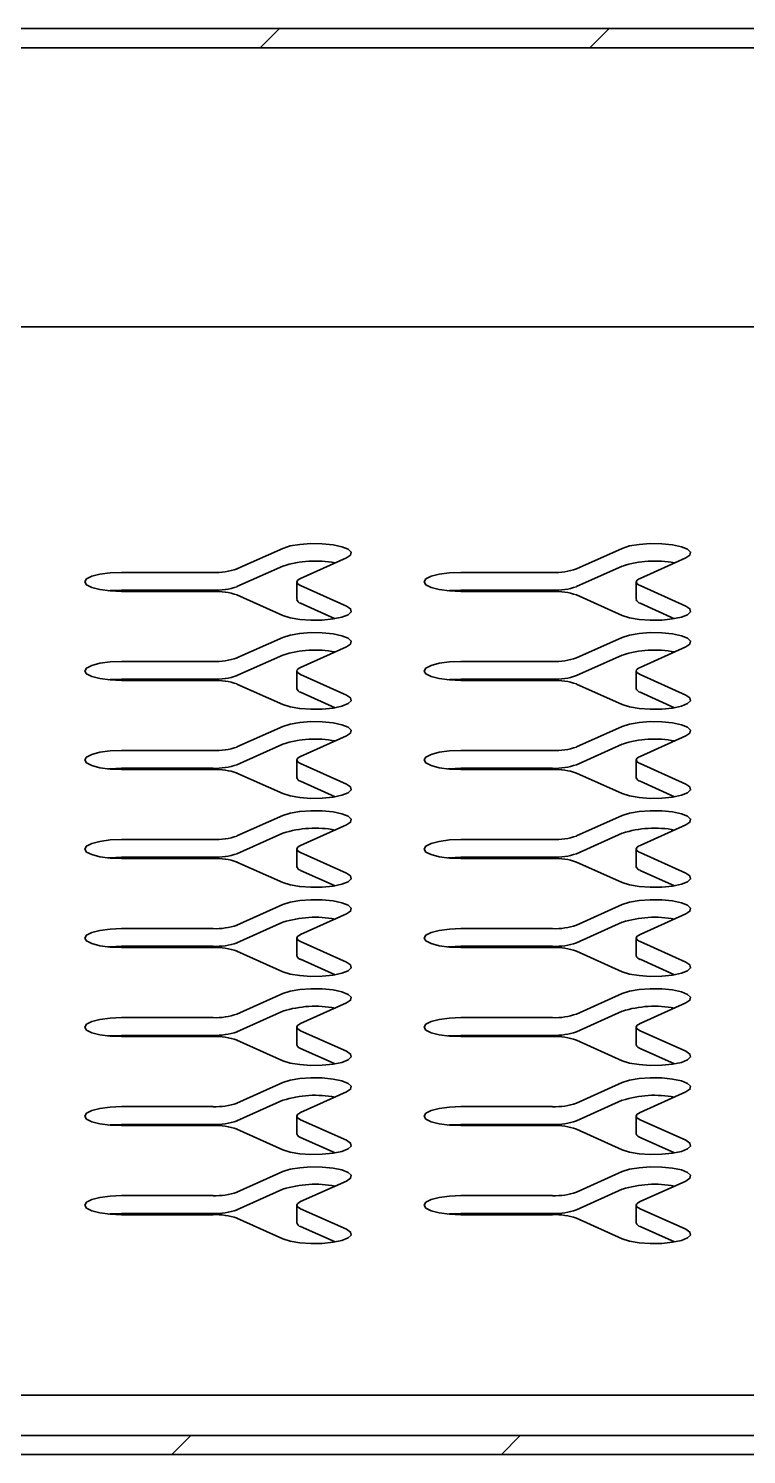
# Model space of a CAD drawing. Header units: millimetres. Extents: x 0 to 4752, y 0 to 3360.
# Drawn here: x 3010.5 to 3088.7, y 1149.1 to 1304.5 of the extents above; entities that cross this region are included whole.
import ezdxf

# ---------------------------------------------------------------- set-up
doc = ezdxf.new("R2010")
doc.units = ezdxf.units.MM
doc.header["$LTSCALE"] = 8

# ---------------------------------------------------------------- blocks, each defined once
blk = doc.blocks.new('剖面视图 C-C')
at = {"color": 7, "linetype": 'Continuous', "lineweight": 35}
for p, q in [((-695.08, 128.27), (154.92, 128.27)), ((-693.08, 126.15), (152.92, 126.15)), ((54.92, 95.76), (-595.08, 95.76)), ((54.92, 95.76), (-595.08, 95.76)), ((-524.53, 69.36), (-519.53, 71.6)), ((-487.53, 69.36), (-482.53, 71.6)), ((-517.6, 68.33), (-512.6, 70.57)), ((-480.6, 68.33), (-475.6, 70.57)), ((-527.12, 68.98), (-537.12, 68.98)), ((-519.53, 69.67), (-524.53, 67.43)), ((-490.12, 68.98), (-500.12, 68.98)), ((-482.53, 69.67), (-487.53, 67.43)), ((-537.12, 67.04), (-527.12, 67.04)), ((-527.12, 66.9), (-537.12, 66.9)), ((-518, 67.94), (-518, 66.01)), ((-517.6, 67.55), (-512.6, 65.31)), ((-500.12, 67.04), (-490.12, 67.04)), ((-490.12, 66.9), (-500.12, 66.9)), ((-481, 67.94), (-481, 66.01)), ((-480.6, 67.55), (-475.6, 65.31)), ((-524.53, 66.52), (-519.53, 64.28)), ((-513.83, 63.93), (-517.6, 65.62)), ((-487.53, 66.52), (-482.53, 64.28)), ((-476.83, 63.93), (-480.6, 65.62)), ((-524.53, 59.66), (-519.53, 61.9)), ((-517.6, 58.62), (-512.6, 60.86)), ((-487.53, 59.66), (-482.53, 61.9)), ((-480.6, 58.62), (-475.6, 60.86)), ((-527.12, 59.27), (-537.12, 59.27)), ((-519.53, 59.97), (-524.53, 57.73)), ((-490.12, 59.27), (-500.12, 59.27)), ((-482.53, 59.97), (-487.53, 57.73)), ((-518, 58.23), (-518, 56.3)), ((-517.6, 57.85), (-512.6, 55.6)), ((-481, 58.23), (-481, 56.3)), ((-480.6, 57.85), (-475.6, 55.6)), ((-537.12, 57.34), (-527.12, 57.34)), ((-527.12, 57.2), (-537.12, 57.2)), ((-524.53, 56.81), (-519.53, 54.57)), ((-500.12, 57.34), (-490.12, 57.34)), ((-490.12, 57.2), (-500.12, 57.2)), ((-487.53, 56.81), (-482.53, 54.57)), ((-513.83, 54.23), (-517.6, 55.91)), ((-476.83, 54.23), (-480.6, 55.91)), ((-524.53, 49.95), (-519.53, 52.19)), ((-487.53, 49.95), (-482.53, 52.19)), ((-519.53, 50.26), (-524.53, 48.02)), ((-517.6, 48.92), (-512.6, 51.16)), ((-482.53, 50.26), (-487.53, 48.02)), ((-480.6, 48.92), (-475.6, 51.16)), ((-527.12, 49.56), (-537.12, 49.56)), ((-518, 48.53), (-518, 46.6)), ((-490.12, 49.56), (-500.12, 49.56)), ((-481, 48.53), (-481, 46.6)), ((-537.12, 47.63), (-527.12, 47.63)), ((-527.12, 47.49), (-537.12, 47.49)), ((-524.53, 47.11), (-519.53, 44.86)), ((-517.6, 48.14), (-512.6, 45.9)), ((-500.12, 47.63), (-490.12, 47.63)), ((-490.12, 47.49), (-500.12, 47.49)), ((-487.53, 47.11), (-482.53, 44.86)), ((-480.6, 48.14), (-475.6, 45.9)), ((-513.83, 44.52), (-517.6, 46.21)), ((-476.83, 44.52), (-480.6, 46.21)), ((-524.53, 40.25), (-519.53, 42.49)), ((-487.53, 40.25), (-482.53, 42.49)), ((-519.53, 40.56), (-524.53, 38.31)), ((-517.6, 39.21), (-512.6, 41.45)), ((-482.53, 40.56), (-487.53, 38.31)), ((-480.6, 39.21), (-475.6, 41.45)), ((-527.12, 39.86), (-537.12, 39.86)), ((-490.12, 39.86), (-500.12, 39.86)), ((-537.12, 37.93), (-527.12, 37.93)), ((-527.12, 37.79), (-537.12, 37.79)), ((-524.53, 37.4), (-519.53, 35.16)), ((-518, 38.82), (-518, 36.89)), ((-517.6, 38.43), (-512.6, 36.19)), ((-500.12, 37.93), (-490.12, 37.93)), ((-490.12, 37.79), (-500.12, 37.79)), ((-487.53, 37.4), (-482.53, 35.16)), ((-481, 38.82), (-481, 36.89)), ((-480.6, 38.43), (-475.6, 36.19)), ((-513.83, 34.82), (-517.6, 36.5)), ((-476.83, 34.82), (-480.6, 36.5)), ((-524.53, 30.54), (-519.53, 32.78)), ((-487.53, 30.54), (-482.53, 32.78)), ((-517.6, 29.51), (-512.6, 31.75)), ((-480.6, 29.51), (-475.6, 31.75)), ((-527.12, 30.15), (-537.12, 30.15)), ((-519.53, 30.85), (-524.53, 28.61)), ((-490.12, 30.15), (-500.12, 30.15)), ((-482.53, 30.85), (-487.53, 28.61)), ((-537.12, 28.22), (-527.12, 28.22)), ((-527.12, 28.08), (-537.12, 28.08)), ((-518, 29.12), (-518, 27.19)), ((-517.6, 28.73), (-512.6, 26.49)), ((-500.12, 28.22), (-490.12, 28.22)), ((-490.12, 28.08), (-500.12, 28.08)), ((-481, 29.12), (-481, 27.19)), ((-480.6, 28.73), (-475.6, 26.49)), ((-524.53, 27.69), (-519.53, 25.45)), ((-513.83, 25.11), (-517.6, 26.8)), ((-487.53, 27.69), (-482.53, 25.45)), ((-476.83, 25.11), (-480.6, 26.8)), ((-524.53, 20.83), (-519.53, 23.08)), ((-517.6, 19.8), (-512.6, 22.04)), ((-487.53, 20.83), (-482.53, 23.08)), ((-480.6, 19.8), (-475.6, 22.04)), ((-527.12, 20.45), (-537.12, 20.45)), ((-519.53, 21.14), (-524.53, 18.9)), ((-490.12, 20.45), (-500.12, 20.45)), ((-482.53, 21.14), (-487.53, 18.9)), ((-518, 19.41), (-518, 17.48)), ((-517.6, 19.02), (-512.6, 16.78)), ((-481, 19.41), (-481, 17.48)), ((-480.6, 19.02), (-475.6, 16.78)), ((-537.12, 18.51), (-527.12, 18.51)), ((-527.12, 18.38), (-537.12, 18.38)), ((-524.53, 17.99), (-519.53, 15.75)), ((-500.12, 18.51), (-490.12, 18.51)), ((-490.12, 18.38), (-500.12, 18.38)), ((-487.53, 17.99), (-482.53, 15.75)), ((-513.83, 15.4), (-517.6, 17.09)), ((-476.83, 15.4), (-480.6, 17.09)), ((-524.53, 11.13), (-519.53, 13.37)), ((-487.53, 11.13), (-482.53, 13.37)), ((-519.53, 11.44), (-524.53, 9.2)), ((-517.6, 10.09), (-512.6, 12.34)), ((-482.53, 11.44), (-487.53, 9.2)), ((-480.6, 10.09), (-475.6, 12.34)), ((-527.12, 10.74), (-537.12, 10.74)), ((-518, 9.71), (-518, 7.77)), ((-490.12, 10.74), (-500.12, 10.74)), ((-481, 9.71), (-481, 7.77)), ((-537.12, 8.81), (-527.12, 8.81)), ((-527.12, 8.67), (-537.12, 8.67)), ((-524.53, 8.28), (-519.53, 6.04)), ((-517.6, 9.32), (-512.6, 7.08)), ((-500.12, 8.81), (-490.12, 8.81)), ((-490.12, 8.67), (-500.12, 8.67)), ((-487.53, 8.28), (-482.53, 6.04)), ((-480.6, 9.32), (-475.6, 7.08)), ((-513.83, 5.7), (-517.6, 7.39)), ((-476.83, 5.7), (-480.6, 7.39)), ((-524.53, 1.42), (-519.53, 3.66)), ((-487.53, 1.42), (-482.53, 3.66)), ((-519.53, 1.73), (-524.53, -0.51)), ((-517.6, 0.39), (-512.6, 2.63)), ((-482.53, 1.73), (-487.53, -0.51)), ((-480.6, 0.39), (-475.6, 2.63)), ((-527.12, 1.04), (-537.12, 1.04)), ((-490.12, 1.04), (-500.12, 1.04)), ((-537.12, -0.9), (-527.12, -0.9)), ((-527.12, -1.04), (-537.12, -1.04)), ((-524.53, -1.42), (-519.53, -3.66)), ((-518, 0), (-518, -1.93)), ((-517.6, -0.39), (-512.6, -2.63)), ((-500.12, -0.9), (-490.12, -0.9)), ((-490.12, -1.04), (-500.12, -1.04)), ((-487.53, -1.42), (-482.53, -3.66)), ((-481, 0), (-481, -1.93)), ((-480.6, -0.39), (-475.6, -2.63)), ((-513.83, -4.01), (-517.6, -2.32)), ((-476.83, -4.01), (-480.6, -2.32)), ((-595.08, -20.71), (54.92, -20.71)), ((-595.08, -20.71), (54.92, -20.71)), ((152.92, -25.1), (-693.08, -25.1)), ((154.92, -27.17), (-695.08, -27.17))]:
    blk.add_line(p, q, dxfattribs=at)
at = {"color": 7, "linetype": 'Continuous', "lineweight": 35, "flags": 128}
for points in [[(-512.6, 70.57), (-512.15, 70.87), (-512.08, 71.2), (-512.41, 71.51), (-513.09, 71.78), (-514.06, 71.98), (-515.23, 72.1), (-516.48, 72.12), (-517.69, 72.03), (-518.74, 71.86), (-519.53, 71.6)], [(-475.6, 70.57), (-475.15, 70.87), (-475.08, 71.2), (-475.41, 71.51), (-476.09, 71.78), (-477.06, 71.98), (-478.23, 72.1), (-479.48, 72.12), (-480.69, 72.03), (-481.74, 71.86), (-482.53, 71.6)], [(-537.12, 68.98), (-538.36, 68.92), (-539.48, 68.78), (-540.36, 68.55), (-540.93, 68.26), (-541.12, 67.94), (-540.93, 67.62), (-540.36, 67.33), (-539.48, 67.1), (-538.36, 66.96), (-537.12, 66.9)], [(-500.12, 68.98), (-501.36, 68.92), (-502.48, 68.78), (-503.36, 68.55), (-503.93, 68.26), (-504.12, 67.94), (-503.93, 67.62), (-503.36, 67.33), (-502.48, 67.1), (-501.36, 66.96), (-500.12, 66.9)], [(-538.56, 66.97), (-538.36, 66.99), (-537.12, 67.04)], [(-517.6, 68.33), (-517.77, 68.24), (-517.9, 68.14), (-517.97, 68.04), (-518, 67.94), (-517.97, 67.84), (-517.9, 67.74), (-517.77, 67.64), (-517.6, 67.55)], [(-501.56, 66.97), (-501.36, 66.99), (-500.12, 67.04)], [(-480.6, 68.33), (-480.77, 68.24), (-480.9, 68.14), (-480.97, 68.04), (-481, 67.94), (-480.97, 67.84), (-480.9, 67.74), (-480.77, 67.64), (-480.6, 67.55)], [(-519.53, 64.28), (-518.74, 64.02), (-517.69, 63.85), (-516.48, 63.76), (-515.23, 63.78), (-514.06, 63.9), (-513.09, 64.1), (-512.41, 64.37), (-512.08, 64.68), (-512.15, 65.01), (-512.6, 65.31)], [(-482.53, 64.28), (-481.74, 64.02), (-480.69, 63.85), (-479.48, 63.76), (-478.23, 63.78), (-477.06, 63.9), (-476.09, 64.1), (-475.41, 64.37), (-475.08, 64.68), (-475.15, 65.01), (-475.6, 65.31)], [(-512.6, 60.86), (-512.15, 61.17), (-512.08, 61.49), (-512.41, 61.8), (-513.09, 62.07), (-514.06, 62.28), (-515.23, 62.39), (-516.48, 62.41), (-517.69, 62.33), (-518.74, 62.15), (-519.53, 61.9)], [(-475.6, 60.86), (-475.15, 61.17), (-475.08, 61.49), (-475.41, 61.8), (-476.09, 62.07), (-477.06, 62.28), (-478.23, 62.39), (-479.48, 62.41), (-480.69, 62.33), (-481.74, 62.15), (-482.53, 61.9)], [(-537.12, 59.27), (-538.36, 59.22), (-539.48, 59.07), (-540.36, 58.84), (-540.93, 58.55), (-541.12, 58.23), (-540.93, 57.91), (-540.36, 57.63), (-539.48, 57.4), (-538.36, 57.25), (-537.12, 57.2)], [(-500.12, 59.27), (-501.36, 59.22), (-502.48, 59.07), (-503.36, 58.84), (-503.93, 58.55), (-504.12, 58.23), (-503.93, 57.91), (-503.36, 57.63), (-502.48, 57.4), (-501.36, 57.25), (-500.12, 57.2)], [(-517.6, 58.62), (-517.77, 58.53), (-517.9, 58.44), (-517.97, 58.34), (-518, 58.23), (-517.97, 58.13), (-517.9, 58.03), (-517.77, 57.94), (-517.6, 57.85)], [(-480.6, 58.62), (-480.77, 58.53), (-480.9, 58.44), (-480.97, 58.34), (-481, 58.23), (-480.97, 58.13), (-480.9, 58.03), (-480.77, 57.94), (-480.6, 57.85)], [(-538.56, 57.27), (-538.36, 57.29), (-537.12, 57.34)], [(-501.56, 57.27), (-501.36, 57.29), (-500.12, 57.34)], [(-519.53, 54.57), (-518.74, 54.32), (-517.69, 54.14), (-516.48, 54.06), (-515.23, 54.07), (-514.06, 54.19), (-513.09, 54.39), (-512.41, 54.67), (-512.08, 54.98), (-512.15, 55.3), (-512.6, 55.6)], [(-482.53, 54.57), (-481.74, 54.32), (-480.69, 54.14), (-479.48, 54.06), (-478.23, 54.07), (-477.06, 54.19), (-476.09, 54.39), (-475.41, 54.67), (-475.08, 54.98), (-475.15, 55.3), (-475.6, 55.6)], [(-512.6, 51.16), (-512.15, 51.46), (-512.08, 51.78), (-512.41, 52.1), (-513.09, 52.37), (-514.06, 52.57), (-515.23, 52.69), (-516.48, 52.71), (-517.69, 52.62), (-518.74, 52.45), (-519.53, 52.19)], [(-475.6, 51.16), (-475.15, 51.46), (-475.08, 51.78), (-475.41, 52.1), (-476.09, 52.37), (-477.06, 52.57), (-478.23, 52.69), (-479.48, 52.71), (-480.69, 52.62), (-481.74, 52.45), (-482.53, 52.19)], [(-537.12, 49.56), (-538.36, 49.51), (-539.48, 49.37), (-540.36, 49.14), (-540.93, 48.85), (-541.12, 48.53), (-540.93, 48.21), (-540.36, 47.92), (-539.48, 47.69), (-538.36, 47.54), (-537.12, 47.49)], [(-517.6, 48.92), (-517.77, 48.83), (-517.9, 48.73), (-517.97, 48.63), (-518, 48.53), (-517.97, 48.43), (-517.9, 48.33), (-517.77, 48.23), (-517.6, 48.14)], [(-500.12, 49.56), (-501.36, 49.51), (-502.48, 49.37), (-503.36, 49.14), (-503.93, 48.85), (-504.12, 48.53), (-503.93, 48.21), (-503.36, 47.92), (-502.48, 47.69), (-501.36, 47.54), (-500.12, 47.49)], [(-480.6, 48.92), (-480.77, 48.83), (-480.9, 48.73), (-480.97, 48.63), (-481, 48.53), (-480.97, 48.43), (-480.9, 48.33), (-480.77, 48.23), (-480.6, 48.14)], [(-538.56, 47.56), (-538.36, 47.58), (-537.12, 47.63)], [(-501.56, 47.56), (-501.36, 47.58), (-500.12, 47.63)], [(-519.53, 44.86), (-518.74, 44.61), (-517.69, 44.44), (-516.48, 44.35), (-515.23, 44.37), (-514.06, 44.48), (-513.09, 44.69), (-512.41, 44.96), (-512.08, 45.27), (-512.15, 45.6), (-512.6, 45.9)], [(-482.53, 44.86), (-481.74, 44.61), (-480.69, 44.44), (-479.48, 44.35), (-478.23, 44.37), (-477.06, 44.48), (-476.09, 44.69), (-475.41, 44.96), (-475.08, 45.27), (-475.15, 45.6), (-475.6, 45.9)], [(-512.6, 41.45), (-512.15, 41.75), (-512.08, 42.08), (-512.41, 42.39), (-513.09, 42.66), (-514.06, 42.87), (-515.23, 42.98), (-516.48, 43), (-517.69, 42.92), (-518.74, 42.74), (-519.53, 42.49)], [(-475.6, 41.45), (-475.15, 41.75), (-475.08, 42.08), (-475.41, 42.39), (-476.09, 42.66), (-477.06, 42.87), (-478.23, 42.98), (-479.48, 43), (-480.69, 42.92), (-481.74, 42.74), (-482.53, 42.49)], [(-537.12, 39.86), (-538.36, 39.81), (-539.48, 39.66), (-540.36, 39.43), (-540.93, 39.14), (-541.12, 38.82), (-540.93, 38.5), (-540.36, 38.21), (-539.48, 37.99), (-538.36, 37.84), (-537.12, 37.79)], [(-517.6, 39.21), (-517.77, 39.12), (-517.9, 39.02), (-517.97, 38.92), (-518, 38.82), (-517.97, 38.72), (-517.9, 38.62), (-517.77, 38.53), (-517.6, 38.43)], [(-500.12, 39.86), (-501.36, 39.81), (-502.48, 39.66), (-503.36, 39.43), (-503.93, 39.14), (-504.12, 38.82), (-503.93, 38.5), (-503.36, 38.21), (-502.48, 37.99), (-501.36, 37.84), (-500.12, 37.79)], [(-480.6, 39.21), (-480.77, 39.12), (-480.9, 39.02), (-480.97, 38.92), (-481, 38.82), (-480.97, 38.72), (-480.9, 38.62), (-480.77, 38.53), (-480.6, 38.43)], [(-538.56, 37.86), (-538.36, 37.88), (-537.12, 37.93)], [(-501.56, 37.86), (-501.36, 37.88), (-500.12, 37.93)], [(-519.53, 35.16), (-518.74, 34.91), (-517.69, 34.73), (-516.48, 34.65), (-515.23, 34.66), (-514.06, 34.78), (-513.09, 34.98), (-512.41, 35.25), (-512.08, 35.57), (-512.15, 35.89), (-512.6, 36.19)], [(-482.53, 35.16), (-481.74, 34.91), (-480.69, 34.73), (-479.48, 34.65), (-478.23, 34.66), (-477.06, 34.78), (-476.09, 34.98), (-475.41, 35.25), (-475.08, 35.57), (-475.15, 35.89), (-475.6, 36.19)], [(-512.6, 31.75), (-512.15, 32.05), (-512.08, 32.37), (-512.41, 32.69), (-513.09, 32.96), (-514.06, 33.16), (-515.23, 33.28), (-516.48, 33.29), (-517.69, 33.21), (-518.74, 33.03), (-519.53, 32.78)], [(-475.6, 31.75), (-475.15, 32.05), (-475.08, 32.37), (-475.41, 32.69), (-476.09, 32.96), (-477.06, 33.16), (-478.23, 33.28), (-479.48, 33.29), (-480.69, 33.21), (-481.74, 33.03), (-482.53, 32.78)], [(-537.12, 30.15), (-538.36, 30.1), (-539.48, 29.95), (-540.36, 29.73), (-540.93, 29.44), (-541.12, 29.12), (-540.93, 28.8), (-540.36, 28.51), (-539.48, 28.28), (-538.36, 28.13), (-537.12, 28.08)], [(-500.12, 30.15), (-501.36, 30.1), (-502.48, 29.95), (-503.36, 29.73), (-503.93, 29.44), (-504.12, 29.12), (-503.93, 28.8), (-503.36, 28.51), (-502.48, 28.28), (-501.36, 28.13), (-500.12, 28.08)], [(-538.56, 28.15), (-538.36, 28.17), (-537.12, 28.22)], [(-517.6, 29.51), (-517.77, 29.41), (-517.9, 29.32), (-517.97, 29.22), (-518, 29.12), (-517.97, 29.02), (-517.9, 28.92), (-517.77, 28.82), (-517.6, 28.73)], [(-501.56, 28.15), (-501.36, 28.17), (-500.12, 28.22)], [(-480.6, 29.51), (-480.77, 29.41), (-480.9, 29.32), (-480.97, 29.22), (-481, 29.12), (-480.97, 29.02), (-480.9, 28.92), (-480.77, 28.82), (-480.6, 28.73)], [(-519.53, 25.45), (-518.74, 25.2), (-517.69, 25.02), (-516.48, 24.94), (-515.23, 24.96), (-514.06, 25.07), (-513.09, 25.28), (-512.41, 25.55), (-512.08, 25.86), (-512.15, 26.19), (-512.6, 26.49)], [(-482.53, 25.45), (-481.74, 25.2), (-480.69, 25.02), (-479.48, 24.94), (-478.23, 24.96), (-477.06, 25.07), (-476.09, 25.28), (-475.41, 25.55), (-475.08, 25.86), (-475.15, 26.19), (-475.6, 26.49)], [(-512.6, 22.04), (-512.15, 22.34), (-512.08, 22.67), (-512.41, 22.98), (-513.09, 23.25), (-514.06, 23.46), (-515.23, 23.57), (-516.48, 23.59), (-517.69, 23.5), (-518.74, 23.33), (-519.53, 23.08)], [(-475.6, 22.04), (-475.15, 22.34), (-475.08, 22.67), (-475.41, 22.98), (-476.09, 23.25), (-477.06, 23.46), (-478.23, 23.57), (-479.48, 23.59), (-480.69, 23.5), (-481.74, 23.33), (-482.53, 23.08)], [(-537.12, 20.45), (-538.36, 20.4), (-539.48, 20.25), (-540.36, 20.02), (-540.93, 19.73), (-541.12, 19.41), (-540.93, 19.09), (-540.36, 18.8), (-539.48, 18.57), (-538.36, 18.43), (-537.12, 18.38)], [(-500.12, 20.45), (-501.36, 20.4), (-502.48, 20.25), (-503.36, 20.02), (-503.93, 19.73), (-504.12, 19.41), (-503.93, 19.09), (-503.36, 18.8), (-502.48, 18.57), (-501.36, 18.43), (-500.12, 18.38)], [(-517.6, 19.8), (-517.77, 19.71), (-517.9, 19.61), (-517.97, 19.51), (-518, 19.41), (-517.97, 19.31), (-517.9, 19.21), (-517.77, 19.11), (-517.6, 19.02)], [(-480.6, 19.8), (-480.77, 19.71), (-480.9, 19.61), (-480.97, 19.51), (-481, 19.41), (-480.97, 19.31), (-480.9, 19.21), (-480.77, 19.11), (-480.6, 19.02)], [(-538.56, 18.45), (-538.36, 18.46), (-537.12, 18.51)], [(-501.56, 18.45), (-501.36, 18.46), (-500.12, 18.51)], [(-519.53, 15.75), (-518.74, 15.49), (-517.69, 15.32), (-516.48, 15.23), (-515.23, 15.25), (-514.06, 15.37), (-513.09, 15.57), (-512.41, 15.84), (-512.08, 16.16), (-512.15, 16.48), (-512.6, 16.78)], [(-482.53, 15.75), (-481.74, 15.49), (-480.69, 15.32), (-479.48, 15.23), (-478.23, 15.25), (-477.06, 15.37), (-476.09, 15.57), (-475.41, 15.84), (-475.08, 16.16), (-475.15, 16.48), (-475.6, 16.78)], [(-512.6, 12.34), (-512.15, 12.64), (-512.08, 12.96), (-512.41, 13.27), (-513.09, 13.55), (-514.06, 13.75), (-515.23, 13.87), (-516.48, 13.88), (-517.69, 13.8), (-518.74, 13.62), (-519.53, 13.37)], [(-475.6, 12.34), (-475.15, 12.64), (-475.08, 12.96), (-475.41, 13.27), (-476.09, 13.55), (-477.06, 13.75), (-478.23, 13.87), (-479.48, 13.88), (-480.69, 13.8), (-481.74, 13.62), (-482.53, 13.37)], [(-537.12, 10.74), (-538.36, 10.69), (-539.48, 10.54), (-540.36, 10.31), (-540.93, 10.03), (-541.12, 9.71), (-540.93, 9.39), (-540.36, 9.1), (-539.48, 8.87), (-538.36, 8.72), (-537.12, 8.67)], [(-517.6, 10.09), (-517.77, 10), (-517.9, 9.91), (-517.97, 9.81), (-518, 9.71), (-517.97, 9.6), (-517.9, 9.5), (-517.77, 9.41), (-517.6, 9.32)], [(-500.12, 10.74), (-501.36, 10.69), (-502.48, 10.54), (-503.36, 10.31), (-503.93, 10.03), (-504.12, 9.71), (-503.93, 9.39), (-503.36, 9.1), (-502.48, 8.87), (-501.36, 8.72), (-500.12, 8.67)], [(-480.6, 10.09), (-480.77, 10), (-480.9, 9.91), (-480.97, 9.81), (-481, 9.71), (-480.97, 9.6), (-480.9, 9.5), (-480.77, 9.41), (-480.6, 9.32)], [(-538.56, 8.74), (-538.36, 8.76), (-537.12, 8.81)], [(-501.56, 8.74), (-501.36, 8.76), (-500.12, 8.81)], [(-519.53, 6.04), (-518.74, 5.79), (-517.69, 5.61), (-516.48, 5.53), (-515.23, 5.55), (-514.06, 5.66), (-513.09, 5.87), (-512.41, 6.14), (-512.08, 6.45), (-512.15, 6.77), (-512.6, 7.08)], [(-482.53, 6.04), (-481.74, 5.79), (-480.69, 5.61), (-479.48, 5.53), (-478.23, 5.55), (-477.06, 5.66), (-476.09, 5.87), (-475.41, 6.14), (-475.08, 6.45), (-475.15, 6.77), (-475.6, 7.08)], [(-512.6, 2.63), (-512.15, 2.93), (-512.08, 3.26), (-512.41, 3.57), (-513.09, 3.84), (-514.06, 4.04), (-515.23, 4.16), (-516.48, 4.18), (-517.69, 4.09), (-518.74, 3.92), (-519.53, 3.66)], [(-475.6, 2.63), (-475.15, 2.93), (-475.08, 3.26), (-475.41, 3.57), (-476.09, 3.84), (-477.06, 4.04), (-478.23, 4.16), (-479.48, 4.18), (-480.69, 4.09), (-481.74, 3.92), (-482.53, 3.66)], [(-537.12, 1.04), (-538.36, 0.98), (-539.48, 0.84), (-540.36, 0.61), (-540.93, 0.32), (-541.12, 0), (-540.93, -0.32), (-540.36, -0.61), (-539.48, -0.84), (-538.36, -0.98), (-537.12, -1.04)], [(-517.6, 0.39), (-517.77, 0.3), (-517.9, 0.2), (-517.97, 0.1), (-518, 0), (-517.97, -0.1), (-517.9, -0.2), (-517.77, -0.3), (-517.6, -0.39)], [(-500.12, 1.04), (-501.36, 0.98), (-502.48, 0.84), (-503.36, 0.61), (-503.93, 0.32), (-504.12, 0), (-503.93, -0.32), (-503.36, -0.61), (-502.48, -0.84), (-501.36, -0.98), (-500.12, -1.04)], [(-480.6, 0.39), (-480.77, 0.3), (-480.9, 0.2), (-480.97, 0.1), (-481, 0), (-480.97, -0.1), (-480.9, -0.2), (-480.77, -0.3), (-480.6, -0.39)], [(-538.56, -0.97), (-538.36, -0.95), (-537.12, -0.9)], [(-501.56, -0.97), (-501.36, -0.95), (-500.12, -0.9)], [(-519.53, -3.66), (-518.74, -3.92), (-517.69, -4.09), (-516.48, -4.18), (-515.23, -4.16), (-514.06, -4.04), (-513.09, -3.84), (-512.41, -3.57), (-512.08, -3.26), (-512.15, -2.93), (-512.6, -2.63)], [(-482.53, -3.66), (-481.74, -3.92), (-480.69, -4.09), (-479.48, -4.18), (-478.23, -4.16), (-477.06, -4.04), (-476.09, -3.84), (-475.41, -3.57), (-475.08, -3.26), (-475.15, -2.93), (-475.6, -2.63)]]:
    blk.add_lwpolyline(points, dxfattribs=at)
at = {"color": 7, "linetype": 'Continuous', "lineweight": 35}
for centre, radius, start, end in [((-516, 58.57), 11.65, 79.2782, 107.6041), ((-479, 58.57), 11.65, 79.2782, 107.6041), ((-526.86, 76.1), 7.13, 267.876, 289.1216), ((-489.86, 76.1), 7.13, 267.876, 289.1216), ((-526.86, 74.16), 7.13, 267.876, 289.1216), ((-526.86, 59.78), 7.13, 70.8784, 92.124), ((-489.86, 74.16), 7.13, 267.876, 289.1216), ((-489.86, 59.78), 7.13, 70.8784, 92.124), ((-517.47, 66.15), 0.55, 195.469, 256.5169), ((-480.47, 66.15), 0.55, 195.469, 256.5169), ((-526.86, 66.39), 7.13, 267.876, 289.1216), ((-516, 48.86), 11.65, 79.2782, 107.6041), ((-489.86, 66.39), 7.13, 267.876, 289.1216), ((-479, 48.86), 11.65, 79.2782, 107.6041), ((-526.86, 64.46), 7.13, 267.876, 289.1216), ((-489.86, 64.46), 7.13, 267.876, 289.1216), ((-526.86, 50.08), 7.13, 70.8784, 92.124), ((-517.47, 56.45), 0.55, 195.469, 256.5169), ((-489.86, 50.08), 7.13, 70.8784, 92.124), ((-480.47, 56.45), 0.55, 195.469, 256.5169), ((-526.86, 56.68), 7.13, 267.876, 289.1216), ((-516, 39.16), 11.65, 79.2782, 107.6041), ((-489.86, 56.68), 7.13, 267.876, 289.1216), ((-479, 39.16), 11.65, 79.2782, 107.6041), ((-526.86, 54.75), 7.13, 267.876, 289.1216), ((-526.86, 40.37), 7.13, 70.8784, 92.124), ((-489.86, 54.75), 7.13, 267.876, 289.1216), ((-489.86, 40.37), 7.13, 70.8784, 92.124), ((-517.47, 46.74), 0.55, 195.469, 256.5169), ((-480.47, 46.74), 0.55, 195.469, 256.5169), ((-516, 29.45), 11.65, 79.2782, 107.6041), ((-479, 29.45), 11.65, 79.2782, 107.6041), ((-526.86, 46.98), 7.13, 267.876, 289.1216), ((-489.86, 46.98), 7.13, 267.876, 289.1216), ((-526.86, 45.05), 7.13, 267.876, 289.1216), ((-526.86, 30.67), 7.13, 70.8784, 92.124), ((-489.86, 45.05), 7.13, 267.876, 289.1216), ((-489.86, 30.67), 7.13, 70.8784, 92.124), ((-517.47, 37.04), 0.55, 195.469, 256.5169), ((-480.47, 37.04), 0.55, 195.469, 256.5169), ((-516, 19.74), 11.65, 79.2782, 107.6041), ((-479, 19.74), 11.65, 79.2782, 107.6041), ((-526.86, 37.27), 7.13, 267.876, 289.1216), ((-489.86, 37.27), 7.13, 267.876, 289.1216), ((-526.86, 35.34), 7.13, 267.876, 289.1216), ((-526.86, 20.96), 7.13, 70.8784, 92.124), ((-489.86, 35.34), 7.13, 267.876, 289.1216), ((-489.86, 20.96), 7.13, 70.8784, 92.124), ((-517.47, 27.33), 0.55, 195.469, 256.5169), ((-480.47, 27.33), 0.55, 195.469, 256.5169), ((-526.86, 27.57), 7.13, 267.876, 289.1216), ((-516, 10.04), 11.65, 79.2782, 107.6041), ((-489.86, 27.57), 7.13, 267.876, 289.1216), ((-479, 10.04), 11.65, 79.2782, 107.6041), ((-526.86, 25.64), 7.13, 267.876, 289.1216), ((-489.86, 25.64), 7.13, 267.876, 289.1216), ((-526.86, 11.26), 7.13, 70.8784, 92.124), ((-517.47, 17.63), 0.55, 195.469, 256.5169), ((-489.86, 11.26), 7.13, 70.8784, 92.124), ((-480.47, 17.63), 0.55, 195.469, 256.5169), ((-526.86, 17.86), 7.13, 267.876, 289.1216), ((-516, 0.33), 11.65, 79.2782, 107.6041), ((-489.86, 17.86), 7.13, 267.876, 289.1216), ((-479, 0.33), 11.65, 79.2782, 107.6041), ((-526.86, 15.93), 7.13, 267.876, 289.1216), ((-526.86, 1.55), 7.13, 70.8784, 92.124), ((-517.47, 7.92), 0.55, 195.469, 256.5169), ((-489.86, 15.93), 7.13, 267.876, 289.1216), ((-489.86, 1.55), 7.13, 70.8784, 92.124), ((-480.47, 7.92), 0.55, 195.469, 256.5169), ((-516, -9.37), 11.65, 79.2782, 107.6041), ((-479, -9.37), 11.65, 79.2782, 107.6041), ((-526.86, 8.16), 7.13, 267.876, 289.1216), ((-489.86, 8.16), 7.13, 267.876, 289.1216), ((-526.86, 6.22), 7.13, 267.876, 289.1216), ((-526.86, -8.16), 7.13, 70.8784, 92.124), ((-489.86, 6.22), 7.13, 267.876, 289.1216), ((-489.86, -8.16), 7.13, 70.8784, 92.124), ((-517.47, -1.79), 0.55, 195.469, 256.5169), ((-480.47, -1.79), 0.55, 195.469, 256.5169)]:
    blk.add_arc(centre, radius, start, end, dxfattribs=at)
blk = doc.blocks.new('SW_HATCH_0')
at = {"color": 0, "linetype": 'Continuous', "lineweight": 18}
for p, q in [((143.68, 0), (145.8, 2.12)), ((179.61, 0), (181.73, 2.12)), ((134.05, -153.32), (136.12, -151.25)), ((169.97, -153.32), (172.04, -151.25))]:
    blk.add_line(p, q, dxfattribs=at)

msp = doc.modelspace()

# ---------------------------------------------------------------- block references
at = {"color": 7, "linetype": 'Continuous', "lineweight": 35}
msp.add_blockref('剖面视图 C-C', (3557.712789, 1176.231647), dxfattribs=at)
at = {"color": 7, "linetype": 'Continuous', "lineweight": 18}
msp.add_blockref('SW_HATCH_0', (2892.028598, 1302.377431), dxfattribs=at)

doc.saveas('drawing.dxf')
